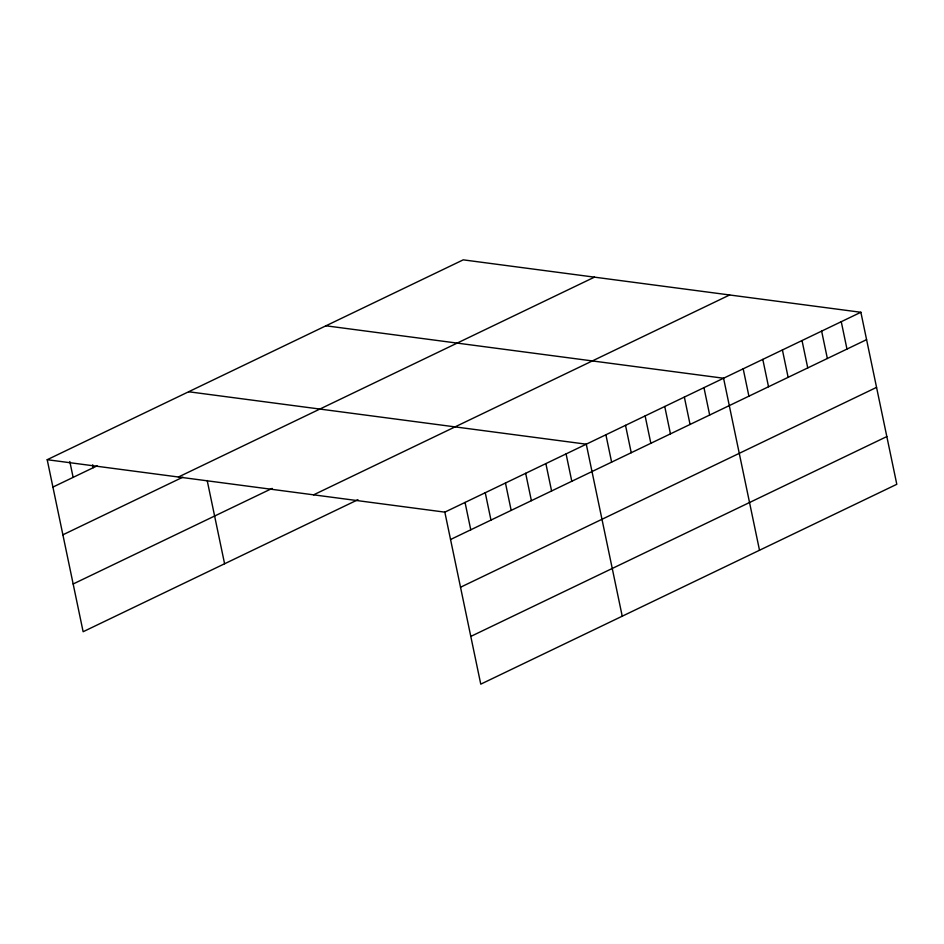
<?xml version="1.0" encoding="UTF-8"?>
<svg xmlns="http://www.w3.org/2000/svg" width="944" height="944" viewBox="0 0 944 944"><rect width="100%" height="100%" fill="white"/><g stroke="black" fill="none" stroke-linecap="round" stroke-linejoin="round"><path stroke-width="1.42" d="M47.2 459.704L463.233 259.848L860.869 312.275L896.8 484.296L480.767 684.152L444.836 512.144L47.2 459.704L83.131 631.725L357.953 499.695M52.923 487.08L97.126 465.84M178.416 477.015L594.449 277.147M62.894 534.811L182.865 477.168M73.16 583.982L272.143 488.402M313.62 494.833L729.641 294.976M444.836 512.144L860.869 312.275M450.559 539.508L866.58 339.651M460.53 587.239L876.551 387.382M470.796 636.421L886.829 436.565M325.94 325.798L723.576 378.237L759.507 550.246M188.647 391.76L586.283 444.187L622.226 616.196M841.257 321.703L846.969 349.068M821.634 331.12L827.357 358.496M802.022 340.548L807.745 367.912M782.411 349.964L788.134 377.34M762.799 359.393L768.522 386.757M743.188 368.809L748.911 396.185M703.964 387.654L709.676 415.03M684.353 397.082L690.064 424.446M664.741 406.498L670.452 433.874M645.13 415.926L650.841 443.291M625.518 425.343L631.229 452.719M605.895 434.771L611.618 462.135M566.081 453.899L571.793 481.263M545.868 463.598L551.591 490.974M525.666 473.31L531.389 500.686M505.465 483.021L511.176 510.385M485.251 492.721L490.974 520.097M465.05 502.432L470.761 529.808M207.196 480.52L224.589 563.769M92.724 464.778L93.326 467.658M69.809 461.522L73.125 477.369"/></g></svg>
